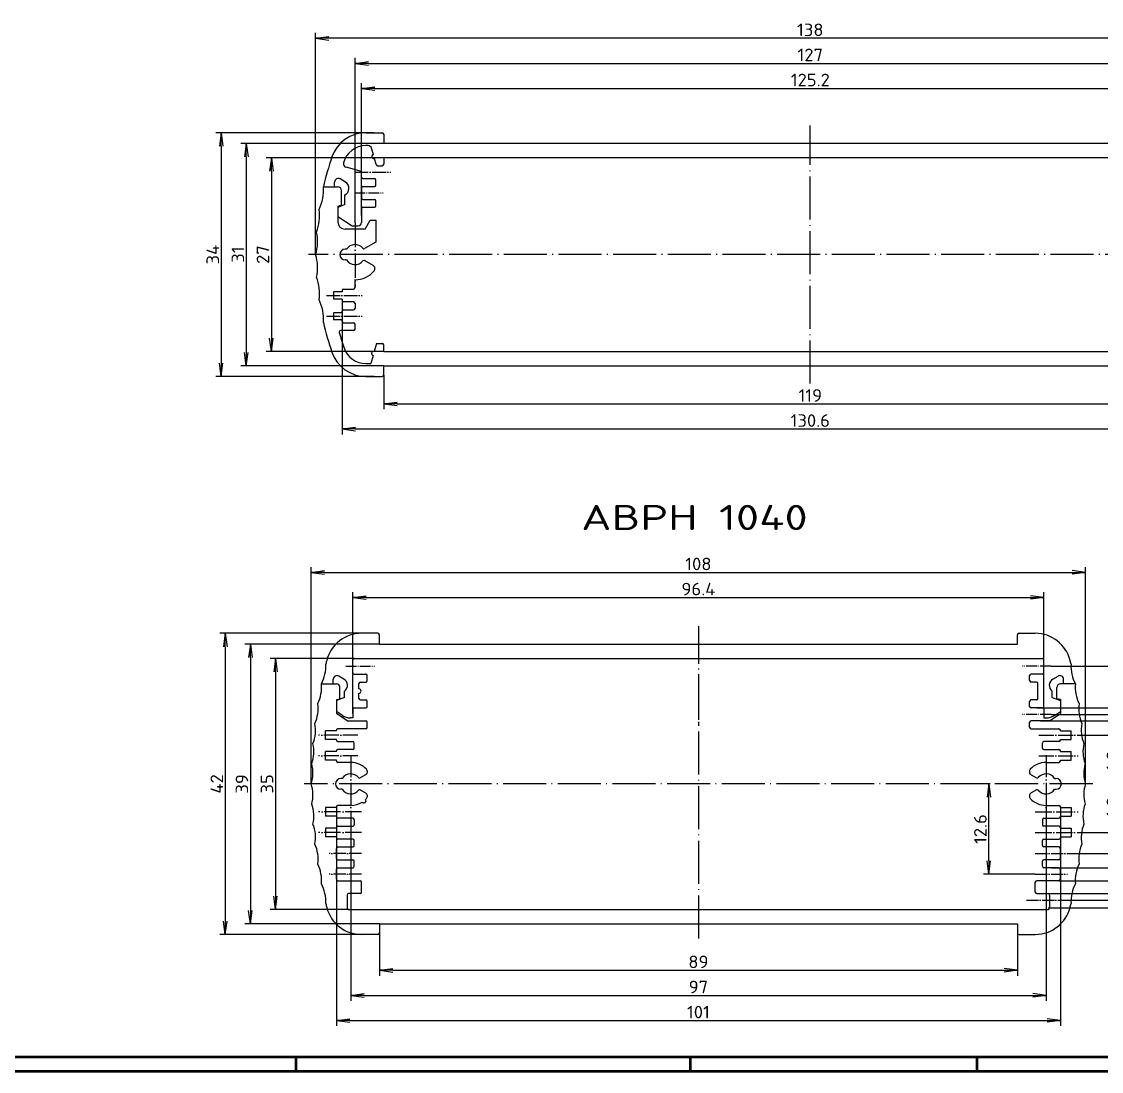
# Model space of a CAD drawing. Extents: x 1 to 840, y 1 to 593.
# Drawn here: x 384.5 to 685.7, y 1 to 293.8 of the extents above; entities that cross this region are included whole.
import ezdxf
from ezdxf.enums import TextEntityAlignment as Align

# ---------------------------------------------------------------- set-up
doc = ezdxf.new("R2010")
doc.units = 0
doc.header["$LTSCALE"] = 0.5
doc.header["$MEASUREMENT"] = 0
doc.linetypes.add('ACAD_ISO04W100', pattern=[30.5, 24, -3, 0.5, -3])
doc.layers.get('0').update_dxf_attribs({"linetype": 'CONTINUOUS'})
doc.styles.get("Standard").update_dxf_attribs({"font": 'ISOCP.shx', "width": 1.2})
doc.dimstyles.new('PHOENIX', dxfattribs={"dimtxt": 3.5, "dimasz": 3.72, "dimexe": 1.5, "dimexo": 0, "dimgap": 0.7, "dimtad": 1, "dimdsep": 46, "dimtxsty": 'STANDARD', "dimblk1": '_OPEN15', "dimblk2": '_OPEN15', "dimsah": 1, "dimcen": 0, "dimclrd": 1, "dimclre": 1, "dimclrt": 5, "dimadec": 0, "dimazin": 0, "dimtfac": 0.666667, "dimtmove": 0, "dimatfit": 0, "dimldrblk": '_OPEN15', "dimfxl": 1, "dimtolj": 1, "dimarcsym": 0})

# ---------------------------------------------------------------- blocks, each defined once
blk = doc.blocks.new('_OPEN15', base_point=(1, 0))
at = {"color": 0, "linetype": 'ByBlock'}
for p, q in [((1, 0), (0, 0.132)), ((0, 0), (1, 0)), ((1, 0), (0, -0.132))]:
    blk.add_line(p, q, dxfattribs=at)
blk = doc.blocks.new('*D9')
at = {"color": 1, "linetype": 'Continuous', "lineweight": -2}
for p, q in [((466.5, 228.85), (466.5, 290.7)), ((742.5, 228.85), (742.5, 290.7)), ((738.78, 289.2), (470.22, 289.2))]:
    blk.add_line(p, q, dxfattribs=at)
at = {"color": 1, "linetype": 'Continuous', "lineweight": -2, "xscale": 3.72, "yscale": 3.72, "zscale": 3.72, "rotation": 180}
blk.add_blockref('_OPEN15', (466.5, 289.2), dxfattribs=at)
at = {"color": 1, "linetype": 'Continuous', "lineweight": -2, "xscale": 3.72, "yscale": 3.72, "zscale": 3.72}
blk.add_blockref('_OPEN15', (742.5, 289.2), dxfattribs=at)
at = {"color": 5, "linetype": 'Continuous', "insert": (604.5, 291.55), "char_height": 3.5, "attachment_point": 5}
blk.add_mtext('\\A1;138', dxfattribs=at)
blk = doc.blocks.new('*D10')
at = {"color": 1, "linetype": 'Continuous', "lineweight": -2}
for p, q in [((479.3, 239.75), (479.3, 276.7)), ((483.02, 275.2), (725.98, 275.2)), ((729.7, 239.75), (729.7, 276.7))]:
    blk.add_line(p, q, dxfattribs=at)
at = {"color": 1, "linetype": 'Continuous', "lineweight": -2, "xscale": 3.72, "yscale": 3.72, "zscale": 3.72, "rotation": 180}
blk.add_blockref('_OPEN15', (479.3, 275.2), dxfattribs=at)
at = {"color": 1, "linetype": 'Continuous', "lineweight": -2, "xscale": 3.72, "yscale": 3.72, "zscale": 3.72}
blk.add_blockref('_OPEN15', (729.7, 275.2), dxfattribs=at)
at = {"color": 5, "linetype": 'Continuous', "insert": (604.5, 277.55), "char_height": 3.5, "attachment_point": 5}
blk.add_mtext('\\A1;125.2', dxfattribs=at)
blk = doc.blocks.new('*D11')
at = {"color": 1, "linetype": 'Continuous', "lineweight": -2}
for p, q in [((477.5, 237.75), (477.5, 283.7)), ((731.5, 237.75), (731.5, 283.7)), ((481.22, 282.2), (727.78, 282.2))]:
    blk.add_line(p, q, dxfattribs=at)
at = {"color": 1, "linetype": 'Continuous', "lineweight": -2, "xscale": 3.72, "yscale": 3.72, "zscale": 3.72, "rotation": 180}
blk.add_blockref('_OPEN15', (477.5, 282.2), dxfattribs=at)
at = {"color": 1, "linetype": 'Continuous', "lineweight": -2, "xscale": 3.72, "yscale": 3.72, "zscale": 3.72}
blk.add_blockref('_OPEN15', (731.5, 282.2), dxfattribs=at)
at = {"color": 5, "linetype": 'Continuous', "insert": (604.5, 284.55), "char_height": 3.5, "attachment_point": 5}
blk.add_mtext('\\A1;127', dxfattribs=at)
blk = doc.blocks.new('*D12')
at = {"color": 1, "linetype": 'Continuous', "lineweight": -2}
for p, q in [((723.5, 196.55), (723.5, 185.7)), ((485.5, 195.25), (485.5, 185.7)), ((489.22, 187.2), (719.78, 187.2))]:
    blk.add_line(p, q, dxfattribs=at)
at = {"color": 1, "linetype": 'Continuous', "lineweight": -2, "xscale": 3.72, "yscale": 3.72, "zscale": 3.72, "rotation": 180}
blk.add_blockref('_OPEN15', (485.5, 187.2), dxfattribs=at)
at = {"color": 1, "linetype": 'Continuous', "lineweight": -2, "xscale": 3.72, "yscale": 3.72, "zscale": 3.72}
blk.add_blockref('_OPEN15', (723.5, 187.2), dxfattribs=at)
at = {"color": 5, "linetype": 'Continuous', "insert": (604.5, 189.55), "char_height": 3.5, "attachment_point": 5}
blk.add_mtext('\\A1;119', dxfattribs=at)
blk = doc.blocks.new('*D13')
at = {"color": 1, "linetype": 'Continuous', "lineweight": -2}
for p, q in [((473.9, 216.45), (473.9, 178.7)), ((735.1, 216.45), (735.1, 178.7)), ((477.62, 180.2), (731.38, 180.2))]:
    blk.add_line(p, q, dxfattribs=at)
at = {"color": 1, "linetype": 'Continuous', "lineweight": -2, "xscale": 3.72, "yscale": 3.72, "zscale": 3.72, "rotation": 180}
blk.add_blockref('_OPEN15', (473.9, 180.2), dxfattribs=at)
at = {"color": 1, "linetype": 'Continuous', "lineweight": -2, "xscale": 3.72, "yscale": 3.72, "zscale": 3.72}
blk.add_blockref('_OPEN15', (735.1, 180.2), dxfattribs=at)
at = {"color": 5, "linetype": 'Continuous', "insert": (604.5, 182.55), "char_height": 3.5, "attachment_point": 5}
blk.add_mtext('\\A1;130.6', dxfattribs=at)
blk = doc.blocks.new('*D19')
at = {"color": 1, "linetype": 'Continuous', "lineweight": -2}
for p, q in [((482.8, 262.85), (438.65, 262.85)), ((440.15, 259.13), (440.15, 198.57)), ((482.8, 194.85), (438.65, 194.85))]:
    blk.add_line(p, q, dxfattribs=at)
at = {"color": 1, "linetype": 'Continuous', "lineweight": -2, "xscale": 3.72, "yscale": 3.72, "zscale": 3.72}
for p, rotation in [((440.15, 262.85), 90), ((440.15, 194.85), 270)]:
    blk.add_blockref('_OPEN15', p, dxfattribs=dict(at, rotation=rotation))
at = {"color": 5, "linetype": 'Continuous', "insert": (437.8, 228.85), "char_height": 3.5, "attachment_point": 5, "rotation": 90}
blk.add_mtext('\\A1;34', dxfattribs=at)
blk = doc.blocks.new('*D20')
at = {"color": 1, "linetype": 'Continuous', "lineweight": -2}
for p, q in [((485.5, 259.85), (445.65, 259.85)), ((447.15, 256.13), (447.15, 201.57)), ((485.5, 197.85), (445.65, 197.85))]:
    blk.add_line(p, q, dxfattribs=at)
at = {"color": 1, "linetype": 'Continuous', "lineweight": -2, "xscale": 3.72, "yscale": 3.72, "zscale": 3.72}
for p, rotation in [((447.15, 259.85), 90), ((447.15, 197.85), 270)]:
    blk.add_blockref('_OPEN15', p, dxfattribs=dict(at, rotation=rotation))
at = {"color": 5, "linetype": 'Continuous', "insert": (444.8, 228.85), "char_height": 3.5, "attachment_point": 5, "rotation": 90}
blk.add_mtext('\\A1;31', dxfattribs=at)
blk = doc.blocks.new('*D21')
at = {"color": 1, "linetype": 'Continuous', "lineweight": -2}
for p, q in [((485.5, 255.85), (452.65, 255.85)), ((454.15, 252.13), (454.15, 205.57)), ((485.5, 201.85), (452.65, 201.85))]:
    blk.add_line(p, q, dxfattribs=at)
at = {"color": 1, "linetype": 'Continuous', "lineweight": -2, "xscale": 3.72, "yscale": 3.72, "zscale": 3.72}
for p, rotation in [((454.15, 255.85), 90), ((454.15, 201.85), 270)]:
    blk.add_blockref('_OPEN15', p, dxfattribs=dict(at, rotation=rotation))
at = {"color": 5, "linetype": 'Continuous', "insert": (451.79, 228.85), "char_height": 3.5, "attachment_point": 5, "rotation": 90}
blk.add_mtext('\\A1;27', dxfattribs=at)
blk = doc.blocks.new('*D33')
at = {"color": 1, "linetype": 'Continuous', "lineweight": -2}
for p, q in [((465.28, 81.2), (465.28, 141.7)), ((681.28, 81.2), (681.28, 141.7)), ((469, 140.2), (677.56, 140.2))]:
    blk.add_line(p, q, dxfattribs=at)
at = {"color": 1, "linetype": 'Continuous', "lineweight": -2, "xscale": 3.72, "yscale": 3.72, "zscale": 3.72, "rotation": 180}
blk.add_blockref('_OPEN15', (465.28, 140.2), dxfattribs=at)
at = {"color": 1, "linetype": 'Continuous', "lineweight": -2, "xscale": 3.72, "yscale": 3.72, "zscale": 3.72}
blk.add_blockref('_OPEN15', (681.28, 140.2), dxfattribs=at)
at = {"color": 5, "linetype": 'Continuous', "insert": (573.28, 142.55), "char_height": 3.5, "attachment_point": 5}
blk.add_mtext('\\A1;108', dxfattribs=at)
blk = doc.blocks.new('*D34')
at = {"color": 1, "linetype": 'Continuous', "lineweight": -2}
for p, q in [((476.28, 73.2), (476.28, 20.7)), ((670.28, 75.2), (670.28, 20.7)), ((480, 22.2), (666.56, 22.2))]:
    blk.add_line(p, q, dxfattribs=at)
at = {"color": 1, "linetype": 'Continuous', "lineweight": -2, "xscale": 3.72, "yscale": 3.72, "zscale": 3.72, "rotation": 180}
blk.add_blockref('_OPEN15', (476.28, 22.2), dxfattribs=at)
at = {"color": 1, "linetype": 'Continuous', "lineweight": -2, "xscale": 3.72, "yscale": 3.72, "zscale": 3.72}
blk.add_blockref('_OPEN15', (670.28, 22.2), dxfattribs=at)
at = {"color": 5, "linetype": 'Continuous', "insert": (573.28, 24.55), "char_height": 3.5, "attachment_point": 5}
blk.add_mtext('\\A1;97', dxfattribs=at)
blk = doc.blocks.new('*D35')
at = {"color": 1, "linetype": 'Continuous', "lineweight": -2}
for p, q in [((476.88, 100.8), (476.88, 134.7)), ((480.6, 133.2), (665.96, 133.2)), ((669.68, 102), (669.68, 134.7))]:
    blk.add_line(p, q, dxfattribs=at)
at = {"color": 1, "linetype": 'Continuous', "lineweight": -2, "xscale": 3.72, "yscale": 3.72, "zscale": 3.72, "rotation": 180}
blk.add_blockref('_OPEN15', (476.88, 133.2), dxfattribs=at)
at = {"color": 1, "linetype": 'Continuous', "lineweight": -2, "xscale": 3.72, "yscale": 3.72, "zscale": 3.72}
blk.add_blockref('_OPEN15', (669.68, 133.2), dxfattribs=at)
at = {"color": 5, "linetype": 'Continuous', "insert": (573.28, 135.55), "char_height": 3.5, "attachment_point": 5}
blk.add_mtext('\\A1;96.4', dxfattribs=at)
blk = doc.blocks.new('*D36')
at = {"color": 1, "linetype": 'Continuous', "lineweight": -2}
for p, q in [((472.28, 74.6), (472.28, 13.7)), ((674.28, 74.6), (674.28, 13.7)), ((476, 15.2), (670.56, 15.2))]:
    blk.add_line(p, q, dxfattribs=at)
at = {"color": 1, "linetype": 'Continuous', "lineweight": -2, "xscale": 3.72, "yscale": 3.72, "zscale": 3.72, "rotation": 180}
blk.add_blockref('_OPEN15', (472.28, 15.2), dxfattribs=at)
at = {"color": 1, "linetype": 'Continuous', "lineweight": -2, "xscale": 3.72, "yscale": 3.72, "zscale": 3.72}
blk.add_blockref('_OPEN15', (674.28, 15.2), dxfattribs=at)
at = {"color": 5, "linetype": 'Continuous', "insert": (573.28, 17.55), "char_height": 3.5, "attachment_point": 5}
blk.add_mtext('\\A1;101', dxfattribs=at)
blk = doc.blocks.new('*D37')
at = {"color": 1, "linetype": 'Continuous', "lineweight": -2}
for p, q in [((484.28, 42.2), (484.28, 27.7)), ((662.28, 42.2), (662.28, 27.7)), ((488, 29.2), (658.56, 29.2))]:
    blk.add_line(p, q, dxfattribs=at)
at = {"color": 1, "linetype": 'Continuous', "lineweight": -2, "xscale": 3.72, "yscale": 3.72, "zscale": 3.72, "rotation": 180}
blk.add_blockref('_OPEN15', (484.28, 29.2), dxfattribs=at)
at = {"color": 1, "linetype": 'Continuous', "lineweight": -2, "xscale": 3.72, "yscale": 3.72, "zscale": 3.72}
blk.add_blockref('_OPEN15', (662.28, 29.2), dxfattribs=at)
at = {"color": 5, "linetype": 'Continuous', "insert": (573.28, 31.55), "char_height": 3.5, "attachment_point": 5}
blk.add_mtext('\\A1;89', dxfattribs=at)
blk = doc.blocks.new('*D38')
at = {"color": 1, "linetype": 'Continuous', "lineweight": -2}
for p, q in [((481.58, 123.2), (439.78, 123.2)), ((441.28, 119.48), (441.28, 42.92)), ((481.58, 39.2), (439.78, 39.2))]:
    blk.add_line(p, q, dxfattribs=at)
at = {"color": 1, "linetype": 'Continuous', "lineweight": -2, "xscale": 3.72, "yscale": 3.72, "zscale": 3.72}
for p, rotation in [((441.28, 123.2), 90), ((441.28, 39.2), 270)]:
    blk.add_blockref('_OPEN15', p, dxfattribs=dict(at, rotation=rotation))
at = {"color": 5, "linetype": 'Continuous', "insert": (438.93, 81.2), "char_height": 3.5, "attachment_point": 5, "rotation": 90}
blk.add_mtext('\\A1;42', dxfattribs=at)
blk = doc.blocks.new('*D39')
at = {"color": 1, "linetype": 'Continuous', "lineweight": -2}
for p, q in [((477.28, 116.2), (453.78, 116.2)), ((455.28, 112.48), (455.28, 49.92)), ((475.68, 46.2), (453.78, 46.2))]:
    blk.add_line(p, q, dxfattribs=at)
at = {"color": 1, "linetype": 'Continuous', "lineweight": -2, "xscale": 3.72, "yscale": 3.72, "zscale": 3.72}
for p, rotation in [((455.28, 116.2), 90), ((455.28, 46.2), 270)]:
    blk.add_blockref('_OPEN15', p, dxfattribs=dict(at, rotation=rotation))
at = {"color": 5, "linetype": 'Continuous', "insert": (452.93, 81.2), "char_height": 3.5, "attachment_point": 5, "rotation": 90}
blk.add_mtext('\\A1;35', dxfattribs=at)
blk = doc.blocks.new('*D40')
at = {"color": 1, "linetype": 'Continuous', "lineweight": -2}
for p, q in [((484.28, 120.2), (446.78, 120.2)), ((448.28, 116.48), (448.28, 45.92)), ((484.28, 42.2), (446.78, 42.2))]:
    blk.add_line(p, q, dxfattribs=at)
at = {"color": 1, "linetype": 'Continuous', "lineweight": -2, "xscale": 3.72, "yscale": 3.72, "zscale": 3.72}
for p, rotation in [((448.28, 120.2), 90), ((448.28, 42.2), 270)]:
    blk.add_blockref('_OPEN15', p, dxfattribs=dict(at, rotation=rotation))
at = {"color": 5, "linetype": 'Continuous', "insert": (445.93, 81.2), "char_height": 3.5, "attachment_point": 5, "rotation": 90}
blk.add_mtext('\\A1;39', dxfattribs=at)
blk = doc.blocks.new('*D41')
at = {"color": 1, "linetype": 'Continuous', "lineweight": -2}
for p, q in [((671.68, 114), (713.78, 114)), ((712.28, 110.28), (712.28, 52.52)), ((673.78, 48.8), (713.78, 48.8))]:
    blk.add_line(p, q, dxfattribs=at)
at = {"color": 1, "linetype": 'Continuous', "lineweight": -2, "xscale": 3.72, "yscale": 3.72, "zscale": 3.72}
for p, rotation in [((712.28, 114), 90), ((712.28, 48.8), 270)]:
    blk.add_blockref('_OPEN15', p, dxfattribs=dict(at, rotation=rotation))
at = {"color": 5, "linetype": 'Continuous', "insert": (709.93, 81.4), "char_height": 3.5, "attachment_point": 5, "rotation": 90}
blk.add_mtext('\\A1;32.6', dxfattribs=at)
blk = doc.blocks.new('*D42')
at = {"color": 1, "linetype": 'Continuous', "lineweight": -2}
for p, q in [((679.28, 94.8), (700.08, 94.8)), ((698.58, 91.08), (698.58, 71.32)), ((679.28, 67.6), (700.08, 67.6))]:
    blk.add_line(p, q, dxfattribs=at)
at = {"color": 1, "linetype": 'Continuous', "lineweight": -2, "xscale": 3.72, "yscale": 3.72, "zscale": 3.72}
for p, rotation in [((698.58, 94.8), 90), ((698.58, 67.6), 270)]:
    blk.add_blockref('_OPEN15', p, dxfattribs=dict(at, rotation=rotation))
at = {"color": 5, "linetype": 'Continuous', "insert": (696.23, 81.2), "char_height": 3.5, "attachment_point": 5, "rotation": 90}
blk.add_mtext('\\A1;13.6', dxfattribs=at)
blk = doc.blocks.new('*D43')
at = {"color": 1, "linetype": 'Continuous', "lineweight": -2}
for p, q in [((671.68, 100.6), (706.78, 100.6)), ((705.28, 96.88), (705.28, 65.52)), ((676.28, 61.8), (706.78, 61.8))]:
    blk.add_line(p, q, dxfattribs=at)
at = {"color": 1, "linetype": 'Continuous', "lineweight": -2, "xscale": 3.72, "yscale": 3.72, "zscale": 3.72}
for p, rotation in [((705.28, 100.6), 90), ((705.28, 61.8), 270)]:
    blk.add_blockref('_OPEN15', p, dxfattribs=dict(at, rotation=rotation))
at = {"color": 5, "linetype": 'Continuous', "insert": (702.93, 81.2), "char_height": 3.5, "attachment_point": 5, "rotation": 90}
blk.add_mtext('\\A1;19.4', dxfattribs=at)
blk = doc.blocks.new('*D44')
at = {"color": 1, "linetype": 'Continuous', "lineweight": -2}
for p, q in [((654.71, 81.2), (652.8, 81.2)), ((654.3, 59.72), (654.3, 77.48)), ((667.28, 56), (652.8, 56))]:
    blk.add_line(p, q, dxfattribs=at)
at = {"color": 1, "linetype": 'Continuous', "lineweight": -2, "xscale": 3.72, "yscale": 3.72, "zscale": 3.72}
for p, rotation in [((654.3, 81.2), 90), ((654.3, 56), 270)]:
    blk.add_blockref('_OPEN15', p, dxfattribs=dict(at, rotation=rotation))
at = {"color": 5, "linetype": 'Continuous', "insert": (651.95, 68.6), "char_height": 3.5, "attachment_point": 5, "rotation": 90}
blk.add_mtext('\\A1;12.6', dxfattribs=at)
blk = doc.blocks.new('*D45')
at = {"color": 1, "linetype": 'Continuous', "lineweight": -2}
for p, q in [((698.28, 54.32), (698.28, 58.04)), ((669.28, 50.6), (699.78, 50.6)), ((698.28, 50.6), (698.28, 46.6)), ((670.88, 46.6), (699.78, 46.6)), ((698.28, 42.88), (698.28, 35.32))]:
    blk.add_line(p, q, dxfattribs=at)
at = {"color": 1, "linetype": 'Continuous', "lineweight": -2, "xscale": 3.72, "yscale": 3.72, "zscale": 3.72}
for p, rotation in [((698.28, 50.6), 270), ((698.28, 46.6), 90)]:
    blk.add_blockref('_OPEN15', p, dxfattribs=dict(at, rotation=rotation))
at = {"color": 5, "linetype": 'Continuous', "insert": (695.93, 37.2), "char_height": 3.5, "attachment_point": 5, "rotation": 90}
blk.add_mtext('\\A1;2', dxfattribs=at)
blk = doc.blocks.new('*D46')
at = {"color": 1, "linetype": 'Continuous', "lineweight": -2}
for p, q in [((691.28, 106.12), (691.28, 109.84)), ((667.68, 102.4), (692.78, 102.4)), ((691.28, 102.4), (691.28, 98.8)), ((668.68, 98.8), (692.78, 98.8)), ((691.28, 95.08), (691.28, 83.86))]:
    blk.add_line(p, q, dxfattribs=at)
at = {"color": 1, "linetype": 'Continuous', "lineweight": -2, "xscale": 3.72, "yscale": 3.72, "zscale": 3.72}
for p, rotation in [((691.28, 102.4), 270), ((691.28, 98.8), 90)]:
    blk.add_blockref('_OPEN15', p, dxfattribs=dict(at, rotation=rotation))
at = {"color": 5, "linetype": 'Continuous', "insert": (688.93, 87.61), "char_height": 3.5, "attachment_point": 5, "rotation": 90}
blk.add_mtext('\\A1;1.8', dxfattribs=at)
blk = doc.blocks.new('*D47')
at = {"color": 1, "linetype": 'Continuous', "lineweight": -2}
for p, q in [((691.28, 61.52), (691.28, 78.44)), ((671.78, 57.8), (692.78, 57.8)), ((691.28, 54.2), (691.28, 57.8)), ((673.88, 54.2), (692.78, 54.2)), ((691.28, 50.48), (691.28, 46.76))]:
    blk.add_line(p, q, dxfattribs=at)
at = {"color": 1, "linetype": 'Continuous', "lineweight": -2, "xscale": 3.72, "yscale": 3.72, "zscale": 3.72}
for p, rotation in [((691.28, 57.8), 270), ((691.28, 54.2), 90)]:
    blk.add_blockref('_OPEN15', p, dxfattribs=dict(at, rotation=rotation))
at = {"color": 5, "linetype": 'Continuous', "insert": (688.93, 74.69), "char_height": 3.5, "attachment_point": 5, "rotation": 90}
blk.add_mtext('\\A1;1.8', dxfattribs=at)

msp = doc.modelspace()

# ---------------------------------------------------------------- linework, layer by layer
at = {"color": 7, "linetype": 'Continuous'}
for p, q in [((480.4955, 262.8471), (485.0955, 262.8471)), ((485.4955, 262.4471), (485.4955, 259.8471)), ((481.1412, 259.2471), (480.4955, 259.2471)), ((723.4955, 259.8471), (485.4955, 259.8471)), ((482.5929, 256.8065), (482.1028, 258.5218)), ((479.2955, 252.0471), (474.9998, 253.1982)), ((483.4126, 253.9372), (482.9225, 255.6526)), ((483.7973, 253.6471), (485.0955, 253.6471)), ((723.4955, 255.8471), (485.4955, 255.8471)), ((485.4955, 255.8471), (485.4955, 254.0471)), ((479.2955, 250.4471), (479.2955, 252.0471)), ((479.6955, 250.0471), (482.8955, 250.0471)), ((468.6494, 247.7471), (472.6955, 247.7471)), ((468.6494, 247.7471), (471.7955, 247.7471)), ((471.7955, 247.7471), (471.7955, 249.0792)), ((474.7955, 249.0792), (473.2955, 249.9452)), ((479.2955, 247.4471), (479.2955, 244.6471)), ((479.6955, 247.8471), (482.8955, 247.8471)), ((483.2955, 248.2471), (483.2955, 249.6471)), ((473.6955, 242.6151), (473.6955, 246.7471)), ((474.5955, 242.8562), (474.5955, 245.5141)), ((479.6955, 244.2471), (482.8955, 244.2471)), ((474.5955, 242.8562), (472.6955, 241.9702)), ((472.6955, 242.3471), (473.6955, 242.6151)), ((472.6955, 242.3471), (472.6955, 237.9471)), ((472.6955, 241.9702), (472.6955, 239.4471)), ((479.2955, 241.6471), (479.2955, 237.8471)), ((479.6955, 242.0471), (482.8955, 242.0471)), ((483.2955, 242.4471), (483.2955, 243.8471)), ((472.6955, 239.4471), (476.6955, 236.8471)), ((480.2955, 235.9471), (481.7389, 238.4471)), ((481.7389, 238.4471), (483.2955, 238.4471)), ((483.2955, 238.4471), (483.2955, 232.3307)), ((480.2955, 235.9471), (474.6955, 235.9471)), ((476.6955, 236.8471), (478.2955, 236.8471)), ((483.2955, 232.3307), (480.172, 230.5273)), ((475.1312, 230.3471), (474.7312, 230.3471)), ((475.1312, 227.3471), (474.7312, 227.3471)), ((482.5424, 225.7983), (480.172, 227.1669)), ((477.4955, 219.6471), (477.4955, 221.9471)), ((471.4955, 218.4471), (471.4955, 216.4471)), ((473.8955, 218.4471), (471.4955, 218.4471)), ((473.8955, 218.8471), (473.8955, 218.4471)), ((474.2955, 219.2471), (477.0955, 219.2471)), ((473.8955, 216.4471), (471.4955, 216.4471)), ((473.8955, 216.4471), (473.8955, 216.0471)), ((477.0955, 215.6471), (474.2955, 215.6471)), ((477.4955, 215.2471), (477.4955, 213.8471)), ((473.8955, 212.6471), (471.4955, 212.6471)), ((471.4955, 212.6471), (471.4955, 210.6471)), ((473.8955, 212.6471), (473.8955, 213.0471)), ((474.2955, 213.4471), (477.0955, 213.4471)), ((473.8955, 210.6471), (471.4955, 210.6471)), ((473.8955, 210.2471), (473.8955, 210.6471)), ((474.2955, 209.8471), (477.0955, 209.8471)), ((477.4955, 208.0471), (477.4955, 209.4471)), ((477.0955, 207.6471), (473.4667, 207.6471)), ((483.4955, 204.0471), (482.8604, 201.8242)), ((483.4955, 204.0471), (485.0955, 204.0471)), ((485.4955, 201.8471), (485.4955, 203.6471)), ((485.4955, 201.8471), (723.4955, 201.8471)), ((482.5307, 200.6703), (481.8956, 198.4474)), ((480.4569, 198.4472), (481.8955, 198.4474)), ((485.4955, 197.8471), (723.4955, 197.8471)), ((485.4955, 195.2471), (485.4955, 197.8471)), ((480.4955, 194.8471), (485.0955, 194.8471)), ((483.8789, 123.2041), (479.2789, 123.2041)), ((484.2789, 120.2041), (484.2789, 122.8041)), ((662.2789, 120.2041), (662.2789, 122.8041)), ((662.6789, 123.2041), (667.2789, 123.2041)), ((484.2789, 120.2041), (662.2789, 120.2041)), ((476.8789, 112.2041), (476.8789, 115.8041)), ((477.2789, 116.2041), (669.2789, 116.2041)), ((669.6789, 112.2041), (669.6789, 115.8041)), ((477.2789, 111.8041), (480.4789, 111.8041)), ((669.2789, 111.8041), (666.0789, 111.8041)), ((468.0906, 109.1041), (472.2789, 109.1041)), ((468.0912, 109.1041), (471.4175, 109.1041)), ((471.4193, 109.1041), (471.4193, 110.4128)), ((474.3789, 110.4361), (472.9193, 111.2788)), ((478.5789, 107.7041), (478.5789, 109.2041)), ((478.9789, 109.6041), (480.4789, 109.6041)), ((480.8789, 110.0041), (480.8789, 111.4041)), ((665.6789, 110.0041), (665.6789, 111.4041)), ((667.5789, 109.6041), (666.0789, 109.6041)), ((667.9789, 105.0041), (667.9789, 109.2041)), ((672.1789, 110.4361), (673.6385, 111.2788)), ((678.4672, 109.1041), (674.2789, 109.1041)), ((675.1385, 109.1041), (675.1385, 110.4128)), ((678.4672, 109.1041), (675.1397, 109.1041)), ((678.4684, 109.1041), (678.4672, 109.1041)), ((678.4672, 109.1041), (678.4684, 109.1041)), ((473.2789, 104.972), (473.2789, 108.1041)), ((474.5789, 105.3412), (474.5789, 107.1041)), ((478.5789, 105.0041), (478.5789, 106.5041)), ((671.9789, 105.3412), (671.9789, 107.1041)), ((673.2789, 104.972), (673.2789, 108.1041)), ((474.5789, 105.3412), (472.2789, 104.5041)), ((472.2789, 104.7041), (473.2789, 104.972)), ((472.2789, 104.7041), (472.2789, 100.8041)), ((472.2789, 104.5041), (472.2789, 101.4041)), ((478.9789, 104.6041), (480.4789, 104.6041)), ((480.8789, 102.8041), (480.8789, 104.2041)), ((480.8789, 103.5041), (480.8789, 104.2041)), ((665.6789, 103.5041), (665.6789, 104.2041)), ((665.6789, 102.8041), (665.6789, 104.2041)), ((667.5789, 104.6041), (666.0789, 104.6041)), ((671.9789, 105.3412), (674.2789, 104.5041)), ((674.2789, 104.7041), (673.2789, 104.972)), ((674.2789, 104.7041), (674.2789, 100.8041)), ((674.2789, 104.5041), (674.2789, 101.4041)), ((473.9712, 100.2759), (472.2789, 101.4041)), ((475.2789, 98.8041), (472.2789, 100.8041)), ((476.8789, 99.6041), (476.19, 99.6041)), ((476.8789, 102.0041), (476.8789, 99.6041)), ((477.2789, 102.4041), (480.4789, 102.4041)), ((669.2789, 102.4041), (666.0789, 102.4041)), ((669.6789, 102.0041), (669.6789, 99.6041)), ((669.6789, 99.6041), (670.3678, 99.6041)), ((671.2789, 98.8041), (674.2789, 100.8041)), ((672.5866, 100.2759), (674.2789, 101.4041)), ((480.4789, 96.6041), (472.6789, 96.6041)), ((475.2789, 98.8041), (480.4789, 98.8041)), ((480.8789, 97.0041), (480.8789, 98.4041)), ((665.6789, 97.0041), (665.6789, 98.4041)), ((671.2789, 98.8041), (666.0789, 98.8041)), ((666.0789, 96.6041), (673.8789, 96.6041)), ((469.2789, 93.6041), (469.2789, 96.0041)), ((472.2789, 96.0041), (469.2789, 96.0041)), ((472.2789, 93.6041), (469.2789, 93.6041)), ((472.2789, 96.0041), (472.2789, 96.2041)), ((472.2789, 93.4041), (472.2789, 93.6041)), ((674.2789, 96.0041), (674.2789, 96.2041)), ((674.2789, 96.0041), (677.2789, 96.0041)), ((674.2789, 93.6041), (677.2789, 93.6041)), ((674.2789, 93.4041), (674.2789, 93.6041)), ((677.2789, 93.6041), (677.2789, 96.0041)), ((472.2789, 90.2041), (472.2789, 90.4041)), ((472.6789, 93.0041), (476.8789, 93.0041)), ((476.8789, 90.8041), (472.6789, 90.8041)), ((477.2789, 91.2041), (477.2789, 92.6041)), ((669.2789, 91.2041), (669.2789, 92.6041)), ((673.8789, 93.0041), (669.6789, 93.0041)), ((669.6789, 90.8041), (673.8789, 90.8041)), ((674.2789, 90.2041), (674.2789, 90.4041)), ((469.2789, 87.8041), (469.2789, 90.2041)), ((472.2789, 90.2041), (469.2789, 90.2041)), ((472.2789, 87.8041), (469.2789, 87.8041)), ((472.2789, 87.6041), (472.2789, 87.8041)), ((674.2789, 90.2041), (677.2789, 90.2041)), ((674.2789, 87.8041), (677.2789, 87.8041)), ((674.2789, 87.6041), (674.2789, 87.8041)), ((677.2789, 87.8041), (677.2789, 90.2041)), ((476.2789, 87.2041), (472.6789, 87.2041)), ((670.2789, 87.2041), (673.8789, 87.2041)), ((473.9146, 82.7041), (473.5146, 82.7041)), ((480.4412, 83.7421), (478.9553, 82.8843)), ((666.1166, 83.7421), (667.6024, 82.8843)), ((672.6432, 82.7041), (673.0432, 82.7041)), ((473.9146, 79.7041), (473.5146, 79.7041)), ((478.9553, 79.5239), (480.4412, 78.666)), ((667.6024, 79.5239), (666.1166, 78.666)), ((672.6432, 79.7041), (673.0432, 79.7041)), ((469.2789, 74.6041), (469.2789, 72.2041)), ((472.2789, 74.6041), (469.2789, 74.6041)), ((472.2789, 74.6041), (472.2789, 74.8041)), ((472.2789, 74.8041), (472.2789, 74.6041)), ((476.2789, 75.2041), (472.6789, 75.2041)), ((670.2789, 75.2041), (673.8789, 75.2041)), ((674.2789, 74.8041), (674.2789, 74.6041)), ((674.2789, 74.6041), (674.2789, 74.8041)), ((674.2789, 74.6041), (677.2789, 74.6041)), ((677.2789, 74.6041), (677.2789, 72.2041)), ((472.2789, 72.2041), (469.2789, 72.2041)), ((472.2789, 72.2041), (472.2789, 72.0041)), ((476.8789, 71.6041), (472.6789, 71.6041)), ((472.6789, 69.4041), (476.8789, 69.4041)), ((477.2789, 71.2041), (477.2789, 69.8041)), ((669.2789, 71.2041), (669.2789, 69.8041)), ((669.6789, 71.6041), (673.8789, 71.6041)), ((673.8789, 69.4041), (669.6789, 69.4041)), ((674.2789, 72.2041), (674.2789, 72.0041)), ((674.2789, 72.2041), (677.2789, 72.2041)), ((469.2789, 68.8041), (469.2789, 66.4041)), ((472.2789, 68.8041), (469.2789, 68.8041)), ((472.2789, 66.4041), (469.2789, 66.4041)), ((472.2789, 68.8041), (472.2789, 69.0041)), ((472.2789, 69.0041), (472.2789, 68.8041)), ((472.2789, 66.4041), (472.2789, 66.2041)), ((674.2789, 69.0041), (674.2789, 68.8041)), ((674.2789, 68.8041), (674.2789, 69.0041)), ((674.2789, 68.8041), (677.2789, 68.8041)), ((674.2789, 66.4041), (674.2789, 66.2041)), ((674.2789, 66.4041), (677.2789, 66.4041)), ((677.2789, 68.8041), (677.2789, 66.4041)), ((476.8789, 65.8041), (472.6789, 65.8041)), ((472.6789, 63.6041), (476.8789, 63.6041)), ((477.2789, 64.0041), (477.2789, 65.4041)), ((669.2789, 64.0041), (669.2789, 65.4041)), ((669.6789, 65.8041), (673.8789, 65.8041)), ((673.8789, 63.6041), (669.6789, 63.6041)), ((472.2789, 60.4041), (472.2789, 63.2041)), ((674.2789, 60.4041), (674.2789, 63.2041)), ((472.2789, 54.6041), (472.2789, 57.4041)), ((472.6789, 60.0041), (476.8789, 60.0041)), ((472.6789, 57.8041), (476.8789, 57.8041)), ((477.2789, 58.2041), (477.2789, 59.6041)), ((669.2789, 58.2041), (669.2789, 59.6041)), ((673.8789, 60.0041), (669.6789, 60.0041)), ((673.8789, 57.8041), (669.6789, 57.8041)), ((674.2789, 54.6041), (674.2789, 57.4041)), ((472.6789, 54.2041), (478.8789, 54.2041)), ((479.2789, 51.0041), (479.2789, 53.8041)), ((667.2789, 51.0041), (667.2789, 53.8041)), ((673.8789, 54.2041), (667.6789, 54.2041)), ((475.2789, 50.2041), (475.2789, 46.6041)), ((478.8789, 50.6041), (475.6789, 50.6041)), ((667.6789, 50.6041), (670.8789, 50.6041)), ((671.2789, 50.2041), (671.2789, 46.6041)), ((475.6789, 46.2041), (670.8789, 46.2041)), ((484.2789, 42.2041), (662.2789, 42.2041)), ((484.2789, 42.2041), (484.2789, 39.6041)), ((662.2789, 42.2041), (662.2789, 39.6041)), ((483.8789, 39.2041), (479.2789, 39.2041)), ((662.6789, 39.2041), (667.2789, 39.2041))]:
    msp.add_line(p, q, dxfattribs=at)
at = {"color": 1, "linetype": 'ACAD_ISO04W100'}
for p, q in [((604.4955, 192.8471), (604.4955, 264.8471)), ((744.4955, 228.8471), (464.4955, 228.8471)), ((573.2789, 111.1041), (573.2789, 37.2041)), ((683.2789, 81.2041), (463.2789, 81.2041))]:
    msp.add_line(p, q, dxfattribs=at)
at = {"color": 1, "linetype": 'ACAD_ISO04W100', "ltscale": 0.32381}
msp.add_line((477.2955, 251.8471), (487.4955, 251.8471), dxfattribs=at)
at = {"color": 1, "linetype": 'ACAD_ISO04W100', "ltscale": 0.253968}
for p, q in [((477.2955, 246.0471), (485.2955, 246.0471)), ((474.8789, 114.0041), (482.8789, 114.0041)), ((671.6789, 114.0041), (663.6789, 114.0041)), ((671.6789, 100.6041), (663.6789, 100.6041))]:
    msp.add_line(p, q, dxfattribs=at)
at = {"color": 1, "linetype": 'ACAD_ISO04W100', "ltscale": 0.565079}
msp.add_line((477.4955, 237.7471), (477.4955, 219.9471), dxfattribs=at)
at = {"color": 1, "linetype": 'ACAD_ISO04W100', "ltscale": 0.31746}
for p, q in [((469.4955, 217.4471), (479.4955, 217.4471)), ((469.4955, 211.6471), (479.4955, 211.6471))]:
    msp.add_line(p, q, dxfattribs=at)
at = {"color": 1, "linetype": 'ACAD_ISO04W100', "ltscale": 0.87619}
msp.add_line((573.2789, 125.2041), (573.2789, 97.6041), dxfattribs=at)
at = {"color": 1, "linetype": 'ACAD_ISO04W100', "ltscale": 0.349206}
for p, q in [((478.2789, 94.8041), (467.2789, 94.8041)), ((668.2789, 94.8041), (679.2789, 94.8041)), ((478.2789, 89.0041), (467.2789, 89.0041)), ((668.2789, 89.0041), (679.2789, 89.0041))]:
    msp.add_line(p, q, dxfattribs=at)
at = {"color": 1, "linetype": 'ACAD_ISO04W100', "ltscale": 0.507937}
for p, q in [((476.2789, 89.2041), (476.2789, 73.2041)), ((670.2789, 89.2041), (670.2789, 73.2041))]:
    msp.add_line(p, q, dxfattribs=at)
at = {"color": 1, "linetype": 'ACAD_ISO04W100', "ltscale": 0.380952}
for p, q in [((479.2789, 73.4041), (467.2789, 73.4041)), ((667.2789, 73.4041), (679.2789, 73.4041)), ((479.2789, 67.6041), (467.2789, 67.6041)), ((667.2789, 67.6041), (679.2789, 67.6041))]:
    msp.add_line(p, q, dxfattribs=at)
at = {"color": 1, "linetype": 'ACAD_ISO04W100', "ltscale": 0.285714}
for p, q in [((479.2789, 61.8041), (470.2789, 61.8041)), ((667.2789, 61.8041), (676.2789, 61.8041)), ((479.2789, 56.0041), (470.2789, 56.0041)), ((667.2789, 56.0041), (676.2789, 56.0041)), ((664.7789, 48.8041), (673.7789, 48.8041))]:
    msp.add_line(p, q, dxfattribs=at)
at = {"color": 3, "linetype": 'Continuous', "lineweight": 50}
msp.add_line((836, 5), (20, 5), dxfattribs=at)
at = {"color": 1, "linetype": 'Continuous', "lineweight": 50}
for p, q in [((461, 5), (461, 1)), ((571, 5), (571, 1)), ((651, 5), (651, 1)), ((840, 1), (1, 1))]:
    msp.add_line(p, q, dxfattribs=at)
at = {"color": 7, "linetype": 'Continuous'}
for centre, radius, start, end in [((480.4955, 252.8471), 10, 90, 161.075356), ((485.0955, 262.4471), 0.4, 0, 90), ((480.4955, 252.8471), 6.4, 90, 165.884125), ((481.1412, 258.2471), 1, 15.945396, 90), ((550.4955, 228.8471), 84, 161.075356, 166.997122), ((482.7577, 256.2295), 0.6, 105.945396, 285.945396), ((475.2586, 254.1641), 1, 165.884125, 255), ((483.7973, 254.0471), 0.4, 195.945396, 270), ((485.0955, 254.0471), 0.4, 270, 0), ((472.7955, 249.0792), 1, 60, 180), ((479.6955, 250.4471), 0.4, 180, 270), ((482.8955, 249.6471), 0.4, 0, 90), ((456.6895, 246.7669), 12, 333.684602, 4.685593), ((472.6955, 246.7471), 1, 0, 90), ((473.7955, 247.3471), 2, 293.578178, 60), ((479.6955, 247.4471), 0.4, 90, 180), ((482.8955, 248.2471), 0.4, 270, 0), ((479.6955, 244.6471), 0.4, 180, 270), ((482.8955, 243.8471), 0.4, 0, 90), ((455.5889, 239.6001), 12, 338.217722, 8.854129), ((479.6955, 241.6471), 0.4, 90, 180), ((482.8955, 242.4471), 0.4, 270, 0), ((455.0434, 232.4316), 12, 342.619947, 13.078831), ((474.6955, 237.9471), 2, 180, 270), ((478.2955, 237.8471), 1, 270, 0), ((474.7312, 228.8471), 1.5, 90, 270), ((477.4955, 228.8471), 2.8, 39.295407, 147.607635), ((479.972, 230.8737), 0.4, 219.295407, 300), ((455.0434, 225.2626), 12, 346.921169, 17.380053), ((477.4955, 228.8471), 2.8, 212.392365, 320.704593), ((479.972, 226.8205), 0.4, 60, 140.704593), ((477.4955, 228.8471), 7, 270, 319.272016), ((482.0424, 224.9323), 1, 319.272016, 60), ((455.5889, 218.0942), 12, 351.145871, 21.782278), ((474.2955, 218.8471), 0.4, 90, 180), ((477.0955, 219.6471), 0.4, 270, 0), ((456.6895, 210.9274), 12, 355.314407, 26.315398), ((474.2955, 216.0471), 0.4, 180, 270), ((477.0955, 215.2471), 0.4, 0, 90), ((474.2955, 213.0471), 0.4, 90, 180), ((477.0955, 213.8471), 0.4, 270, 0), ((550.4955, 228.8471), 84, 193.002878, 198.924644), ((474.2955, 210.2471), 0.4, 180, 270), ((477.0955, 209.4471), 0.4, 0, 90), ((477.0955, 208.0471), 0.4, 270, 0), ((473.4667, 207.2471), 0.4, 90, 195.664267), ((550.4955, 228.8471), 80.4, 195.664267, 198.924644), ((480.4955, 204.8471), 6.4, 198.924644, 270), ((482.6956, 201.2472), 0.6, 74.054604, 254.054604), ((485.0955, 203.6471), 0.4, 0, 90), ((480.4955, 204.8471), 10, 198.924644, 270), ((485.0955, 195.2471), 0.4, 270, 0), ((479.2789, 113.2041), 10, 90, 165.749967), ((483.8789, 122.8041), 0.4, 360, 90), ((662.6789, 122.8041), 0.4, 90, 180), ((667.2789, 113.2041), 10, 14.250033, 90), ((459.3406, 113.9589), 10, 331.031348, 3.668652), ((605.2789, 81.2041), 140, 165.749967, 166.2), ((477.2789, 115.8041), 0.4, 90, 180), ((669.2789, 115.8041), 0.4, 0, 90), ((541.2789, 81.2041), 140, 13.8, 14.250033), ((687.2172, 113.9589), 10, 176.331348, 208.968652), ((477.2789, 112.2041), 0.4, 180, 270), ((480.4789, 111.4041), 0.4, 0, 90), ((666.0789, 111.4041), 0.4, 90, 180), ((669.2789, 112.2041), 0.4, 270, 0), ((458.1436, 108.0758), 10, 333.331348, 5.968652), ((458.1436, 108.0758), 10, 5.902344, 5.968652), ((472.4193, 110.4128), 1, 60, 180), ((472.2789, 108.1041), 1, 0, 90), ((473.3789, 108.7041), 2, 306.869898, 60), ((478.9789, 109.2041), 0.4, 90, 180), ((480.4789, 110.0041), 0.4, 270, 0), ((666.0789, 110.0041), 0.4, 180, 270), ((667.5789, 109.2041), 0.4, 0, 90), ((673.1789, 108.7041), 2, 120, 233.130102), ((674.2789, 108.1041), 1, 90, 180), ((674.1385, 110.4128), 1, 0, 120), ((688.4141, 108.0758), 10, 174.097656, 206.602344), ((688.4141, 108.0758), 10, 174.031348, 174.097656), ((478.5789, 107.1041), 0.6, 270, 90), ((457.1838, 102.1493), 10, 335.631348, 8.268652), ((478.9789, 105.0041), 0.4, 180, 270), ((480.4789, 104.2041), 0.4, 0, 90), ((480.4789, 102.8041), 0.4, 270, 0), ((666.0789, 104.2041), 0.4, 90, 180), ((666.0789, 102.8041), 0.4, 180, 270), ((667.5789, 105.0041), 0.4, 270, 0), ((689.374, 102.1493), 10, 171.731348, 204.368652), ((476.19, 103.6041), 4, 236.309932, 270), ((477.2789, 102.0041), 0.4, 90, 180), ((669.2789, 102.0041), 0.4, 0, 90), ((670.3678, 103.6041), 4, 270, 303.690068), ((456.4625, 96.1891), 10, 337.931348, 10.568652), ((472.6789, 96.2041), 0.4, 90, 180), ((480.4789, 98.4041), 0.4, 0, 90), ((480.4789, 97.0041), 0.4, 270, 0), ((666.0789, 98.4041), 0.4, 90, 180), ((666.0789, 97.0041), 0.4, 180, 270), ((673.8789, 96.2041), 0.4, 0, 90), ((690.0953, 96.1891), 10, 169.431348, 202.068652), ((472.6789, 93.4041), 0.4, 180, 270), ((673.8789, 93.4041), 0.4, 270, 0), ((455.981, 90.2048), 10, 340.231348, 12.868652), ((472.6789, 90.4041), 0.4, 90, 180), ((476.8789, 92.6041), 0.4, 0, 90), ((476.8789, 91.2041), 0.4, 270, 0), ((669.6789, 92.6041), 0.4, 90, 180), ((669.6789, 91.2041), 0.4, 180, 270), ((673.8789, 90.4041), 0.4, 0, 90), ((690.5768, 90.2048), 10, 167.131348, 199.768652), ((472.6789, 87.6041), 0.4, 180, 270), ((673.8789, 87.6041), 0.4, 270, 0), ((455.7401, 84.2059), 10, 342.531348, 15.168652), ((476.2789, 81.2041), 6, 42.907388, 90), ((479.9412, 84.6082), 1, 300, 42.907388), ((666.6166, 84.6082), 1, 137.092612, 240), ((670.2789, 81.2041), 6, 90, 137.092612), ((690.8177, 84.2059), 10, 164.831348, 197.468652), ((473.5146, 81.2041), 1.5, 90, 270), ((476.2789, 81.2041), 2.8, 39.295407, 147.607635), ((478.7553, 83.2307), 0.4, 219.295407, 300), ((667.8024, 83.2307), 0.4, 240, 320.704593), ((670.2789, 81.2041), 2.8, 32.392365, 140.704593), ((673.0432, 81.2041), 1.5, 270, 90), ((455.7401, 78.2023), 10, 344.831348, 17.468652), ((476.2789, 81.2041), 2.8, 212.392365, 320.704593), ((478.7553, 79.1775), 0.4, 60, 140.704593), ((479.9412, 77.8), 1, 317.092612, 60), ((666.6166, 77.8), 1, 120, 222.907388), ((667.8024, 79.1775), 0.4, 39.295407, 120), ((670.2789, 81.2041), 2.8, 219.295407, 327.607635), ((690.8177, 78.2023), 10, 162.531348, 195.168652), ((455.981, 72.2034), 10, 347.131348, 19.768652), ((476.2789, 81.2041), 6, 270, 302.268072), ((479.9729, 76.476), 0.6, 215.134056, 40.866024), ((476.2789, 81.2041), 6, 313.732008, 317.092612), ((670.2789, 81.2041), 6, 222.907388, 270), ((690.5768, 72.2034), 10, 160.231348, 192.868652), ((472.6789, 74.8041), 0.4, 90, 180), ((673.8789, 74.8041), 0.4, 0, 90), ((456.4625, 66.2191), 10, 349.431348, 22.068652), ((472.6789, 72.0041), 0.4, 180, 270), ((472.6789, 69.0041), 0.4, 90, 180), ((476.8789, 71.2041), 0.4, 0, 90), ((476.8789, 69.8041), 0.4, 270, 0), ((669.6789, 71.2041), 0.4, 90, 180), ((669.6789, 69.8041), 0.4, 180, 270), ((673.8789, 72.0041), 0.4, 270, 0), ((673.8789, 69.0041), 0.4, 0, 90), ((690.0953, 66.2191), 10, 157.931348, 190.568652), ((457.1838, 60.2589), 10, 351.731348, 24.368652), ((472.6789, 66.2041), 0.4, 180, 270), ((472.6789, 63.2041), 0.4, 90, 180), ((476.8789, 65.4041), 0.4, 0, 90), ((476.8789, 64.0041), 0.4, 270, 0), ((669.6789, 65.4041), 0.4, 90, 180), ((669.6789, 64.0041), 0.4, 180, 270), ((673.8789, 66.2041), 0.4, 270, 0), ((673.8789, 63.2041), 0.4, 0, 90), ((689.374, 60.2589), 10, 155.631348, 188.268652), ((472.6789, 60.4041), 0.4, 180, 270), ((673.8789, 60.4041), 0.4, 270, 0), ((458.1436, 54.3324), 10, 354.031348, 26.668652), ((472.6789, 57.4041), 0.4, 90, 180), ((476.8789, 59.6041), 0.4, 0, 90), ((476.8789, 58.2041), 0.4, 270, 0), ((669.6789, 59.6041), 0.4, 90, 180), ((669.6789, 58.2041), 0.4, 180, 270), ((673.8789, 57.4041), 0.4, 0, 90), ((688.4141, 54.3324), 10, 153.331348, 185.968652), ((472.6789, 54.6041), 0.4, 180, 270), ((673.8789, 54.6041), 0.4, 270, 0), ((459.3406, 48.4493), 10, 356.331348, 28.968652), ((478.8789, 53.8041), 0.4, 0, 90), ((667.6789, 53.8041), 0.4, 90, 180), ((687.2172, 48.4493), 10, 151.031348, 183.668652), ((475.6789, 50.2041), 0.4, 90, 180), ((478.8789, 51.0041), 0.4, 270, 0), ((667.6789, 51.0041), 0.4, 180, 270), ((670.8789, 50.2041), 0.4, 0, 90), ((605.2789, 81.2041), 140, 193.8, 194.250033), ((479.2789, 49.2041), 10, 194.250033, 270), ((475.6789, 46.6041), 0.4, 180, 270), ((667.2789, 49.2041), 10, 270, 345.749967), ((670.8789, 46.6041), 0.4, 270, 0), ((541.2789, 81.2041), 140, 345.749967, 346.2), ((483.8789, 39.6041), 0.4, 270, 0), ((662.6789, 39.6041), 0.4, 180, 270)]:
    msp.add_arc(centre, radius, start, end, dxfattribs=at)

# ---------------------------------------------------------------- texts
at = {"color": 3, "linetype": 'Continuous', "width": 1.5}
msp.add_text('ABPH 1040', height=7, dxfattribs=at).set_placement((540.5695, 149.9165), align=Align.BOTTOM_LEFT)

# ---------------------------------------------------------------- dimensions: what is measured, and where the dimension line sits
at = {"color": 1, "linetype": 'Continuous'}
for base, p1, p2, picture, middle in [((466.4955, 289.1971), (742.4955, 228.8471), (466.4955, 228.8471), '*D9', (604.4955, 289.1971)), ((731.4955, 282.1975), (477.4955, 237.7471), (731.4955, 237.7471), '*D11', (604.4955, 282.1975)), ((729.6955, 275.1975), (479.2955, 239.7471), (729.6955, 239.7471), '*D10', (604.4955, 275.1975)), ((735.0955, 180.1971), (473.8955, 216.4471), (735.0955, 216.4471), '*D13', (604.4955, 180.1971)), ((723.4955, 187.1971), (485.4955, 195.2471), (723.4955, 196.5471), '*D12', (604.4955, 187.1971))]:
    dim = msp.add_linear_dim(base=base, p1=p1, p2=p2, dimstyle='PHOENIX', override={"dimgap": 0.6, "dimdec": 3, "dimlfac": 0.5, "dimtdec": 3}, dxfattribs=at)
    dim.commit()
    dim.dimension.update_dxf_attribs({"geometry": picture, "text_midpoint": middle, "dimtype": 160})
for base, p1, p2, picture, middle in [((440.1455, 194.8471), (482.7955, 262.8471), (482.7955, 194.8471), '*D19', (440.1455, 228.8471)), ((447.1455, 197.8471), (485.4955, 259.8471), (485.4955, 197.8471), '*D20', (447.1455, 228.8471)), ((454.1452, 201.8471), (485.4955, 255.8471), (485.4955, 201.8471), '*D21', (454.1452, 228.8471))]:
    dim = msp.add_linear_dim(base=base, p1=p1, p2=p2, angle=90, dimstyle='PHOENIX', override={"dimgap": 0.6, "dimdec": 3, "dimlfac": 0.5, "dimtdec": 3}, dxfattribs=at)
    dim.commit()
    dim.dimension.update_dxf_attribs({"geometry": picture, "text_midpoint": middle, "dimtype": 160})
at = {"color": 3, "linetype": 'Continuous'}
for base, p1, p2, picture, middle in [((681.2789, 140.2041), (465.2789, 81.2041), (681.2789, 81.2041), '*D33', (573.2789, 142.5541)), ((669.6789, 133.2041), (476.8789, 100.8041), (669.6789, 102.0041), '*D35', (573.2789, 135.5541)), ((674.2789, 15.2041), (472.2789, 74.6041), (674.2789, 74.6041), '*D36', (573.2789, 17.5541)), ((670.2789, 22.2041), (476.2789, 73.2041), (670.2789, 75.2041), '*D34', (573.2789, 24.5541)), ((662.2789, 29.2041), (484.2789, 42.2041), (662.2789, 42.2041), '*D37', (573.2789, 31.5541))]:
    dim = msp.add_linear_dim(base=base, p1=p1, p2=p2, dimstyle='PHOENIX', override={"dimgap": 0.6, "dimdec": 3, "dimlfac": 0.5, "dimtdec": 3}, dxfattribs=at)
    dim.commit()
    dim.dimension.update_dxf_attribs({"geometry": picture, "text_midpoint": middle})
for base, p1, p2, picture, middle in [((441.2789, 39.2041), (481.5789, 123.2041), (481.5789, 39.2041), '*D38', (438.9286, 81.2041)), ((448.2789, 42.2041), (484.2789, 120.2041), (484.2789, 42.2041), '*D40', (445.9289, 81.2041)), ((455.2789, 46.2041), (477.2789, 116.2041), (475.6789, 46.2041), '*D39', (452.9289, 81.2041)), ((712.2789, 48.8041), (671.6789, 114.0041), (673.7789, 48.8041), '*D41', (709.9286, 81.4041)), ((698.5833, 67.6041), (679.2789, 94.8041), (679.2789, 67.6041), '*D42', (696.2333, 81.2041))]:
    dim = msp.add_linear_dim(base=base, p1=p1, p2=p2, angle=90, dimstyle='PHOENIX', override={"dimgap": 0.6, "dimdec": 3, "dimlfac": 0.5, "dimtdec": 3}, dxfattribs=at)
    dim.commit()
    dim.dimension.update_dxf_attribs({"geometry": picture, "text_midpoint": middle})
at = {"color": 7, "linetype": 'Continuous'}
for base, p1, p2, picture, middle in [((691.2789, 98.8041), (667.6789, 102.4041), (668.6789, 98.8041), '*D46', (691.2789, 87.6141)), ((691.2789, 57.8041), (673.8789, 54.2041), (671.7789, 57.8041), '*D47', (691.2789, 74.6857)), ((698.2789, 46.6041), (669.2789, 50.6041), (670.8789, 46.6041), '*D45', (698.2789, 37.1973))]:
    dim = msp.add_linear_dim(base=base, p1=p1, p2=p2, angle=90, dimstyle='PHOENIX', override={"dimgap": 0.6, "dimdec": 3, "dimlfac": 0.5, "dimtdec": 3}, dxfattribs=at)
    dim.commit()
    dim.dimension.update_dxf_attribs({"geometry": picture, "text_midpoint": middle, "dimtype": 160})
for base, p1, p2, picture, middle in [((705.2789, 61.8041), (671.6789, 100.6041), (676.2789, 61.8041), '*D43', (702.9289, 81.2041)), ((654.2971, 81.2041), (667.2789, 56.0041), (654.7072, 81.2041), '*D44', (651.9468, 68.6041))]:
    dim = msp.add_linear_dim(base=base, p1=p1, p2=p2, angle=90, dimstyle='PHOENIX', override={"dimgap": 0.6, "dimdec": 3, "dimlfac": 0.5, "dimtdec": 3}, dxfattribs=at)
    dim.commit()
    dim.dimension.update_dxf_attribs({"geometry": picture, "text_midpoint": middle})

doc.saveas('drawing.dxf')
